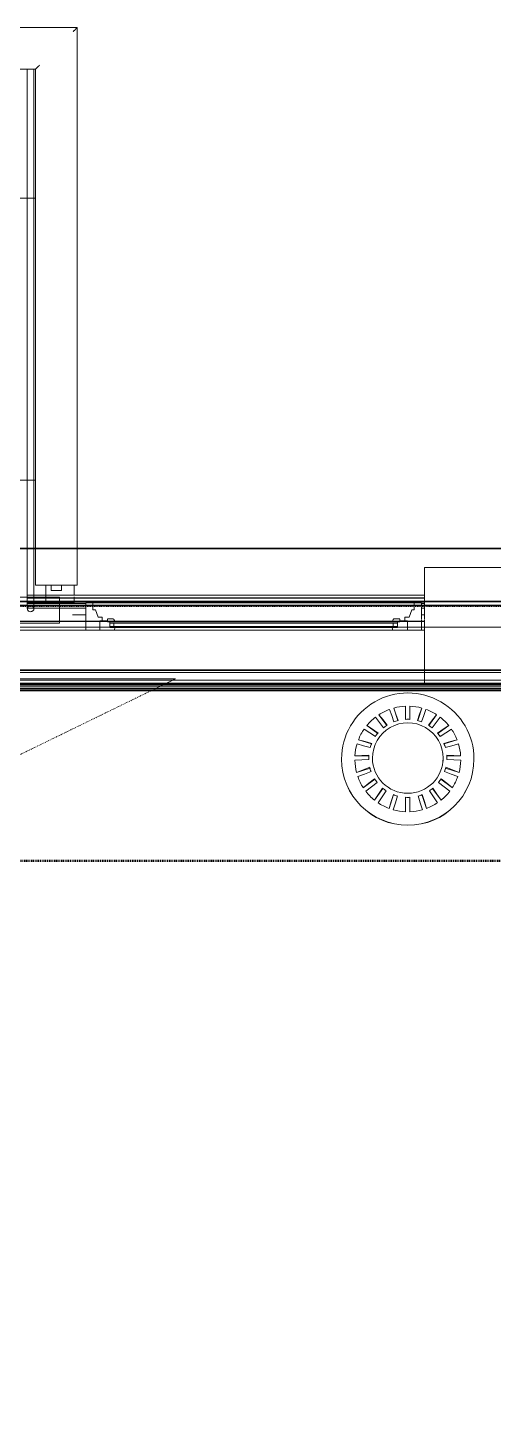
# Model space of a CAD drawing. Header units: inches. Extents: x -4235 to -464, y 9767 to 12269.
# Drawn here: x -3604.3 to -3551.5, y 12028.1 to 12184.2 of the extents above; entities that cross this region are included whole.
import ezdxf

# ---------------------------------------------------------------- set-up
doc = ezdxf.new("R2010")
doc.units = ezdxf.units.IN
doc.header["$MEASUREMENT"] = 0
doc.linetypes.add('Dash 1_16_', pattern=[0.125, 0.0625, -0.0625])
for name, color, linetype, lineweight in [('A-FLOR-1', 192, 'Continuous', 9), ('A-FLOR-HRAL', 11, 'Continuous', 9), ('A-FLOR-PATT-1', 9, 'Continuous', 9), ('A-GENM', 5, 'Continuous', 9), ('A-GLAZ-1', 151, 'Continuous', 9), ('A-GLAZ-2', 151, 'Continuous', 20), ('A-ROOF-1', 10, 'Dash 1_16_', 9), ('A-ROOF-2', 7, 'Dash 1_16_', 9), ('A-WALL-1', 113, 'Continuous', 9), ('C-PROP-LINE-1', 91, 'Dash 1_16_', 50), ('M-EQPM', 50, 'Continuous', 9)]:
    doc.layers.add(name, color=color, linetype=linetype, lineweight=lineweight)

# ---------------------------------------------------------------- blocks, each defined once
blk = doc.blocks.new('Basic Wall _ EXT - FIBER CEMENT - LARGE - ___-2505162-BACKGROUND - ROOF PLAN')
at = {"layer": 'A-WALL-1'}
for p, q in [((-3604.25, 12118.91), (-3604.31, 12118.91)), ((-3604.25, 12118.91), (-3604.31, 12118.91)), ((-3604.31, 12118.88), (-3604.25, 12118.88)), ((-3604.25, 12118.88), (-3604.31, 12118.88)), ((-3604.17, 12118.91), (-3604.25, 12118.91)), ((-3604.17, 12118.91), (-3604.25, 12118.91)), ((-3604.25, 12118.88), (-3604.17, 12118.88)), ((-3604.17, 12118.88), (-3604.25, 12118.88)), ((-3604.08, 12118.91), (-3604.17, 12118.91)), ((-3604.08, 12118.91), (-3604.17, 12118.91)), ((-3604.17, 12118.88), (-3604.08, 12118.88)), ((-3604.08, 12118.88), (-3604.17, 12118.88)), ((-3603.98, 12118.91), (-3604.08, 12118.91)), ((-3603.98, 12118.91), (-3604.08, 12118.91)), ((-3604.08, 12118.88), (-3603.98, 12118.88)), ((-3603.98, 12118.88), (-3604.08, 12118.88)), ((-3603.89, 12118.91), (-3603.98, 12118.91)), ((-3603.89, 12118.91), (-3603.98, 12118.91)), ((-3603.98, 12118.88), (-3603.89, 12118.88)), ((-3603.89, 12118.88), (-3603.98, 12118.88)), ((-3603.8, 12118.91), (-3603.88, 12118.91)), ((-3603.8, 12118.91), (-3603.88, 12118.91)), ((-3603.88, 12118.88), (-3603.8, 12118.88)), ((-3603.8, 12118.88), (-3603.88, 12118.88)), ((-3603.72, 12118.91), (-3603.79, 12118.91)), ((-3603.72, 12118.91), (-3603.79, 12118.91)), ((-3603.78, 12118.88), (-3603.72, 12118.88)), ((-3603.72, 12118.88), (-3603.78, 12118.88)), ((-3603.66, 12118.91), (-3603.72, 12118.91)), ((-3603.66, 12118.91), (-3603.72, 12118.91)), ((-3603.72, 12118.88), (-3603.66, 12118.88)), ((-3603.66, 12118.88), (-3603.72, 12118.88)), ((-3600.84, 12118.91), (-3603.61, 12118.91)), ((-3600.84, 12118.91), (-3603.61, 12118.91)), ((-3603.61, 12118.88), (-3600.84, 12118.88)), ((-3600.84, 12118.88), (-3603.61, 12118.88)), ((-3600.73, 12118.91), (-3600.82, 12118.91)), ((-3600.73, 12118.91), (-3600.82, 12118.91)), ((-3600.82, 12118.88), (-3600.73, 12118.88)), ((-3600.73, 12118.88), (-3600.82, 12118.88)), ((-3597.74, 12118.91), (-3600.73, 12118.91)), ((-3597.74, 12118.91), (-3600.73, 12118.91)), ((-3600.73, 12118.88), (-3597.74, 12118.88)), ((-3597.74, 12118.88), (-3600.73, 12118.88)), ((-3559.34, 12118.91), (-3559.71, 12118.91)), ((-3559.34, 12118.91), (-3559.71, 12118.91)), ((-3559.71, 12118.88), (-3559.34, 12118.88)), ((-3559.34, 12118.88), (-3559.71, 12118.88)), ((-3601.21, 12116.87), (-3606.28, 12116.87)), ((-3601.21, 12116.87), (-3606.28, 12116.87)), ((-3606.28, 12116.84), (-3601.2, 12116.84)), ((-3601.2, 12116.84), (-3606.28, 12116.84)), ((-3600.87, 12116.87), (-3601.17, 12116.87)), ((-3600.87, 12116.87), (-3601.17, 12116.87)), ((-3601.17, 12116.84), (-3600.86, 12116.84)), ((-3600.86, 12116.84), (-3601.17, 12116.84)), ((-3600.74, 12116.87), (-3600.84, 12116.87)), ((-3600.74, 12116.87), (-3600.84, 12116.87)), ((-3600.84, 12116.84), (-3600.74, 12116.84)), ((-3600.74, 12116.84), (-3600.84, 12116.84)), ((-3597.74, 12116.87), (-3600.74, 12116.87)), ((-3597.74, 12116.87), (-3600.74, 12116.87)), ((-3600.74, 12116.84), (-3597.74, 12116.84)), ((-3597.74, 12116.84), (-3600.74, 12116.84)), ((-3559.34, 12116.87), (-3559.71, 12116.87)), ((-3559.34, 12116.87), (-3559.71, 12116.87)), ((-3559.71, 12116.84), (-3559.34, 12116.84)), ((-3559.34, 12116.84), (-3559.71, 12116.84))]:
    blk.add_line(p, q, dxfattribs=at)
blk = doc.blocks.new('Basic Wall _ EXT - FIBER CEMENT - LARGE - ___-2162455-BACKGROUND - ROOF PLAN')
at = {"layer": 'A-WALL-1'}
for p, q in [((-3604.25, 12119.8), (-3604.31, 12119.8)), ((-3604.25, 12119.5), (-3604.31, 12119.5)), ((-3604.25, 12119.5), (-3604.31, 12119.5)), ((-3604.25, 12119.48), (-3604.31, 12119.48)), ((-3604.25, 12119.46), (-3604.31, 12119.46)), ((-3604.25, 12119.46), (-3604.31, 12119.46)), ((-3604.25, 12119.46), (-3604.31, 12119.46)), ((-3604.17, 12119.8), (-3604.25, 12119.8)), ((-3604.17, 12119.5), (-3604.25, 12119.5)), ((-3604.17, 12119.5), (-3604.25, 12119.5)), ((-3604.17, 12119.48), (-3604.25, 12119.48)), ((-3604.17, 12119.46), (-3604.25, 12119.46)), ((-3604.17, 12119.46), (-3604.25, 12119.46)), ((-3604.17, 12119.46), (-3604.25, 12119.46)), ((-3604.08, 12119.8), (-3604.17, 12119.8)), ((-3604.08, 12119.5), (-3604.17, 12119.5)), ((-3604.08, 12119.5), (-3604.17, 12119.5)), ((-3604.08, 12119.48), (-3604.17, 12119.48)), ((-3604.08, 12119.46), (-3604.17, 12119.46)), ((-3604.08, 12119.46), (-3604.17, 12119.46)), ((-3604.08, 12119.46), (-3604.17, 12119.46)), ((-3603.98, 12119.8), (-3604.08, 12119.8)), ((-3603.98, 12119.5), (-3604.08, 12119.5)), ((-3603.98, 12119.5), (-3604.08, 12119.5)), ((-3603.98, 12119.48), (-3604.08, 12119.48)), ((-3603.98, 12119.46), (-3604.08, 12119.46)), ((-3603.98, 12119.46), (-3604.08, 12119.46)), ((-3603.98, 12119.46), (-3604.08, 12119.46)), ((-3603.89, 12119.8), (-3603.98, 12119.8)), ((-3603.89, 12119.5), (-3603.96, 12119.5)), ((-3603.89, 12119.5), (-3603.96, 12119.5)), ((-3603.89, 12119.48), (-3603.95, 12119.48)), ((-3603.89, 12119.46), (-3603.95, 12119.46)), ((-3603.89, 12119.46), (-3603.95, 12119.46)), ((-3603.89, 12119.46), (-3603.95, 12119.46)), ((-3603.8, 12119.8), (-3603.88, 12119.8)), ((-3603.8, 12119.5), (-3603.88, 12119.5)), ((-3603.8, 12119.5), (-3603.88, 12119.5)), ((-3603.8, 12119.48), (-3603.88, 12119.48)), ((-3603.8, 12119.46), (-3603.88, 12119.46)), ((-3603.8, 12119.46), (-3603.88, 12119.46)), ((-3603.8, 12119.46), (-3603.88, 12119.46)), ((-3603.72, 12119.8), (-3603.79, 12119.8)), ((-3603.72, 12119.5), (-3603.79, 12119.5)), ((-3603.72, 12119.5), (-3603.79, 12119.5)), ((-3603.72, 12119.48), (-3603.79, 12119.48)), ((-3603.72, 12119.46), (-3603.79, 12119.46)), ((-3603.72, 12119.46), (-3603.79, 12119.46)), ((-3603.72, 12119.46), (-3603.79, 12119.46)), ((-3603.66, 12119.8), (-3603.72, 12119.8)), ((-3603.66, 12119.5), (-3603.72, 12119.5)), ((-3603.66, 12119.5), (-3603.72, 12119.5)), ((-3603.66, 12119.48), (-3603.72, 12119.48)), ((-3603.66, 12119.46), (-3603.72, 12119.46)), ((-3603.66, 12119.46), (-3603.72, 12119.46)), ((-3603.66, 12119.46), (-3603.72, 12119.46)), ((-3559.34, 12119.8), (-3603.61, 12119.8)), ((-3603.14, 12119.5), (-3603.61, 12119.5)), ((-3603.14, 12119.5), (-3603.61, 12119.5)), ((-3603.14, 12119.48), (-3603.61, 12119.48)), ((-3603.14, 12119.46), (-3603.61, 12119.46)), ((-3603.14, 12119.46), (-3603.61, 12119.46)), ((-3603.14, 12119.46), (-3603.61, 12119.46)), ((-3602.36, 12119.5), (-3603.12, 12119.5)), ((-3602.36, 12119.5), (-3603.12, 12119.5)), ((-3602.36, 12119.48), (-3603.11, 12119.48)), ((-3602.36, 12119.46), (-3603.11, 12119.46)), ((-3602.36, 12119.46), (-3603.11, 12119.46)), ((-3602.36, 12119.46), (-3603.11, 12119.46)), ((-3601.68, 12119.5), (-3602.34, 12119.5)), ((-3601.68, 12119.5), (-3602.34, 12119.5)), ((-3601.68, 12119.48), (-3602.33, 12119.48)), ((-3601.68, 12119.46), (-3602.33, 12119.46)), ((-3601.68, 12119.46), (-3602.33, 12119.46)), ((-3601.68, 12119.46), (-3602.33, 12119.46)), ((-3601.17, 12119.5), (-3601.67, 12119.5)), ((-3601.17, 12119.5), (-3601.67, 12119.5)), ((-3601.17, 12119.48), (-3601.67, 12119.48)), ((-3601.17, 12119.46), (-3601.66, 12119.46)), ((-3601.17, 12119.46), (-3601.66, 12119.46)), ((-3601.17, 12119.46), (-3601.66, 12119.46)), ((-3600.84, 12119.5), (-3601.16, 12119.5)), ((-3600.84, 12119.5), (-3601.16, 12119.5)), ((-3600.84, 12119.48), (-3601.16, 12119.48)), ((-3600.84, 12119.46), (-3601.15, 12119.46)), ((-3600.84, 12119.46), (-3601.15, 12119.46)), ((-3600.84, 12119.46), (-3601.15, 12119.46)), ((-3600.73, 12119.5), (-3600.84, 12119.5)), ((-3600.73, 12119.5), (-3600.84, 12119.5)), ((-3600.73, 12119.48), (-3600.84, 12119.48)), ((-3600.73, 12119.46), (-3600.84, 12119.46)), ((-3600.73, 12119.46), (-3600.84, 12119.46)), ((-3600.73, 12119.46), (-3600.84, 12119.46)), ((-3559.34, 12119.5), (-3600.73, 12119.5)), ((-3559.34, 12119.5), (-3600.73, 12119.5)), ((-3559.34, 12119.48), (-3600.73, 12119.48)), ((-3559.34, 12119.46), (-3600.73, 12119.46)), ((-3559.34, 12119.46), (-3600.73, 12119.46)), ((-3559.34, 12119.46), (-3600.73, 12119.46)), ((-3601.21, 12116.87), (-3606.28, 12116.87)), ((-3601.21, 12116.87), (-3606.28, 12116.87)), ((-3606.28, 12116.84), (-3601.2, 12116.84)), ((-3601.2, 12116.84), (-3606.28, 12116.84)), ((-3600.87, 12116.87), (-3601.17, 12116.87)), ((-3600.87, 12116.87), (-3601.17, 12116.87)), ((-3601.17, 12116.84), (-3600.86, 12116.84)), ((-3600.86, 12116.84), (-3601.17, 12116.84)), ((-3600.74, 12116.87), (-3600.84, 12116.87)), ((-3600.74, 12116.87), (-3600.84, 12116.87)), ((-3600.84, 12116.84), (-3600.74, 12116.84)), ((-3600.74, 12116.84), (-3600.84, 12116.84)), ((-3559.34, 12116.87), (-3600.74, 12116.87)), ((-3559.34, 12116.87), (-3600.74, 12116.87)), ((-3600.74, 12116.84), (-3559.34, 12116.84)), ((-3559.34, 12116.84), (-3600.74, 12116.84))]:
    blk.add_line(p, q, dxfattribs=at)
blk = doc.blocks.new('Basic Wall _ EXT - FIBER CEMENT - SMALL - ___-2145929-BACKGROUND - ROOF PLAN')
at = {"layer": 'A-WALL-1'}
for p, q in [((-2061.36, 12125.15), (-3867.29, 12125.15)), ((-2061.36, 12125.15), (-3867.29, 12125.15)), ((-3867.21, 12125.07), (-2061.44, 12125.07)), ((-2061.44, 12125.07), (-3867.21, 12125.07)), ((-2067.39, 12119.12), (-3861.25, 12119.12)), ((-2067.46, 12119.05), (-3861.19, 12119.05)), ((-2067.84, 12118.67), (-3860.81, 12118.67)), ((-2067.92, 12118.59), (-3860.73, 12118.59)), ((-2067.92, 12118.59), (-3860.73, 12118.59)), ((-2070.35, 12116.17), (-3858.3, 12116.17)), ((-2070.35, 12116.17), (-3858.3, 12116.17)), ((-2075.17, 12111.34), (-3853.48, 12111.34)), ((-2075.17, 12111.34), (-3853.48, 12111.34)), ((-2075.25, 12111.26), (-3853.4, 12111.26)), ((-2075.25, 12111.26), (-3853.4, 12111.26)), ((-3853.2, 12111.06), (-2075.45, 12111.06)), ((-2075.45, 12111.06), (-3853.2, 12111.06)), ((-3852.33, 12110.19), (-2076.32, 12110.19)), ((-2076.32, 12110.19), (-3852.33, 12110.19)), ((-2076.67, 12109.84), (-3851.97, 12109.84)), ((-2076.72, 12109.79), (-3851.93, 12109.79)), ((-2076.73, 12109.78), (-3851.92, 12109.78)), ((-2076.79, 12109.72), (-3851.85, 12109.72)), ((-2076.8, 12109.72), (-3851.85, 12109.72)), ((-2076.8, 12109.71), (-3851.85, 12109.71)), ((-2076.83, 12109.68), (-3851.82, 12109.68)), ((-2076.86, 12109.65), (-3851.78, 12109.65)), ((-3851.77, 12109.64), (-2076.87, 12109.64)), ((-3851.63, 12109.49), (-2077.02, 12109.49)), ((-2077.23, 12109.28), (-3851.42, 12109.28)), ((-2077.3, 12109.22), (-3851.35, 12109.22)), ((-2077.42, 12109.09), (-3851.22, 12109.09)), ((-2077.53, 12108.98), (-3851.11, 12108.98))]:
    blk.add_line(p, q, dxfattribs=at)
blk = doc.blocks.new('Window-Double_Hung-Andersen-400_Series-Tilt_Wash - DOUBLE HUNG - COTTAGE - 3RD FLOOR-V75-BACKGROUND - ROOF PLAN')
at = {"layer": 'A-GLAZ-1'}
for p, q in [((-16.29, 2.5), (-15.7, 2.5)), ((-16.29, 2.12), (-15.7, 2.12)), ((-15.82, 2.5), (-15.82, 2.12)), ((-15.7, 2.63), (15.7, 2.63)), ((-15.7, 2.5), (15.7, 2.5)), ((-15.7, 2.12), (15.7, 2.12)), ((-15.7, 2), (15.7, 2)), ((16.29, 2.5), (15.7, 2.5)), ((16.29, 2.12), (15.7, 2.12)), ((15.82, 2.5), (15.82, 2.14))]:
    blk.add_line(p, q, dxfattribs=at)
at = {"layer": 'A-GLAZ-2'}
for p, q in [((19.01, 4.81), (-19.01, 4.81)), ((-19.01, 4.81), (-19.01, 4.56)), ((-18.2, 4.81), (-18.2, 4.56)), ((18.2, 4.81), (18.2, 4.56)), ((19.01, 4.56), (19.01, 4.81)), ((-19.01, 3.44), (-20.51, 3.44)), ((-19.01, 4.34), (-19.01, 4.28)), ((-19.01, 4.22), (-19.01, 4.17)), ((-19.01, 4.16), (-19.01, 4.11)), ((-19.01, 4.11), (-19.01, 3)), ((-18.2, 4.34), (-18.2, 4.28)), ((-18.2, 4.22), (-18.2, 4.17)), ((-18.2, 4.16), (-18.2, 4.11)), ((-18.2, 4.11), (-18.2, 4)), ((-18.2, 4), (-17.92, 4)), ((-17.92, 4), (-17.61, 3.19)), ((-17.61, 3.19), (-17.14, 3.19)), ((-17.14, 3.19), (-17.14, 3)), ((17.61, 3.19), (17.14, 3.19)), ((17.14, 3.17), (17.14, 3)), ((17.92, 4), (17.61, 3.19)), ((18.2, 4), (17.92, 4)), ((18.2, 4.33), (18.2, 4.28)), ((18.2, 4.22), (18.2, 4.17)), ((18.2, 4.11), (18.2, 4)), ((19.01, 4.28), (19.01, 4.33)), ((19.01, 4.17), (19.01, 4.21)), ((19.01, 3), (19.01, 4.11)), ((19.01, 3.44), (19.39, 3.44)), ((-19.01, 2.95), (-19.01, 2.9)), ((-19.01, 2.89), (-19.01, 2.72)), ((-19.01, 2.69), (-19.01, 2.01)), ((-19.01, 2.01), (-19.01, 1.69)), ((-17.42, 2.75), (-16.57, 2.75)), ((-17.42, 2.69), (-17.42, 2.01)), ((-17.42, 2.01), (-17.42, 1.69)), ((-17.14, 2.95), (-17.14, 2.9)), ((-17.14, 2.89), (-17.14, 2.75)), ((-15.86, 2.97), (-16.57, 2.97)), ((-16.57, 2.9), (-16.57, 2.95)), ((-16.57, 2.72), (-16.57, 2.89)), ((-16.57, 2.63), (-16.57, 2.69)), ((-15.7, 2.63), (-16.57, 2.63)), ((-16.29, 2.63), (-16.29, 2.01)), ((-15.7, 2), (-16.29, 2)), ((-15.85, 2.95), (-15.82, 2.9)), ((-15.82, 2.89), (-15.74, 2.72)), ((-15.78, 1.69), (-15.7, 2)), ((-15.73, 2.69), (-15.7, 2.63)), ((15.73, 2.69), (15.7, 2.63)), ((15.7, 2.63), (16.57, 2.63)), ((15.7, 2), (16.29, 2)), ((15.74, 1.82), (15.7, 2)), ((15.82, 2.89), (15.74, 2.72)), ((15.78, 1.69), (15.75, 1.82)), ((15.84, 2.94), (15.82, 2.9)), ((15.86, 2.97), (16.57, 2.97)), ((16.29, 2.63), (16.29, 2.01)), ((16.57, 2.9), (16.57, 2.94)), ((16.57, 2.72), (16.57, 2.89)), ((17.42, 2.75), (16.57, 2.75)), ((16.57, 2.63), (16.57, 2.69)), ((17.14, 2.94), (17.14, 2.9)), ((17.14, 2.89), (17.14, 2.75)), ((17.42, 2.69), (17.42, 2.01)), ((17.42, 2.01), (17.42, 1.86)), ((17.42, 1.85), (17.42, 1.69)), ((19.01, 2.72), (19.01, 2.89)), ((19.01, 2.01), (19.01, 2.69)), ((19.01, 1.9), (19.01, 2.01)), ((19.01, 1.69), (19.01, 1.89))]:
    blk.add_line(p, q, dxfattribs=at)
blk = doc.blocks.new('Family1 - SCUPPER - east_west-V153-BACKGROUND - ROOF PLAN')
at = {"layer": 'A-GENM'}
for p, q in [((-5, 4.44), (5, 4.44)), ((-5, 4.27), (-5, 4.33)), ((-5, 3.96), (-5, 4.26)), ((-5, 3.09), (-5, 3.96)), ((5, 4.33), (5, 4.27)), ((5, 4.26), (5, 3.96)), ((5, 3.96), (5, 3.09)), ((-5, 2.89), (-5, 3.09)), ((-5, 2.81), (-5, 2.89)), ((-5, -2.01), (-5, 2.81)), ((5, 3.09), (5, 2.89)), ((5, 2.89), (5, 2.81)), ((5, 2.81), (5, -2.01)), ((-5, -2.89), (-5, -2.01)), ((-5, -2.94), (-5, -2.9)), ((-5, -4.11), (-5, -3)), ((5, -2.01), (5, -2.89)), ((5, -3), (5, -4.11)), ((-5, -4.27), (-5, -4.17)), ((-5, -4.33), (-5, -4.28)), ((-5, -4.39), (-5, -4.34)), ((-5, -4.97), (-5, -4.56)), ((5, -4.17), (5, -4.27)), ((5, -4.28), (5, -4.33)), ((5, -4.34), (5, -4.39)), ((5, -4.56), (5, -4.97)), ((-5, -8.81), (-5, -4.97)), ((5, -4.97), (5, -8.81)), ((5, -8.81), (-5, -8.81))]:
    blk.add_line(p, q, dxfattribs=at)
blk = doc.blocks.new('Railing - Baluster_01-V162-BACKGROUND - ROOF PLAN')
at = {"layer": 'A-FLOR-HRAL'}
for p, q in [((-0.59, 1.18), (0.59, 1.18)), ((-0.59, 0.59), (-0.59, 1.18)), ((0.59, 1.18), (0.59, 0.59))]:
    blk.add_line(p, q, dxfattribs=at)
blk = doc.blocks.new('Railing - Railing-2700290-BACKGROUND - ROOF PLAN')
at = {"layer": 'A-FLOR-HRAL'}
for p, q in [((-3598.7, 12184.2), (-3712.75, 12184.2)), ((-3712.75, 12184.2), (-3712.75, 12125.15)), ((-3598.7, 12125.15), (-3598.7, 12184.2)), ((-3708.02, 12179.48), (-3603.42, 12179.48)), ((-3708.02, 12125.15), (-3708.02, 12179.48)), ((-3603.42, 12179.48), (-3603.42, 12125.15)), ((-3712.75, 12125.15), (-3712.75, 12125.07)), ((-3712.75, 12125.07), (-3712.75, 12120.95)), ((-3708.02, 12125.07), (-3708.02, 12125.15)), ((-3708.02, 12120.95), (-3708.02, 12125.07)), ((-3603.42, 12125.15), (-3603.42, 12125.07)), ((-3603.42, 12125.07), (-3603.42, 12120.95)), ((-3598.7, 12125.07), (-3598.7, 12125.15)), ((-3598.7, 12120.95), (-3598.7, 12125.07)), ((-3712.28, 12120.95), (-3712.75, 12120.95)), ((-3708.5, 12120.95), (-3712.28, 12120.95)), ((-3708.02, 12120.95), (-3708.5, 12120.95)), ((-3602.95, 12120.95), (-3603.42, 12120.95)), ((-3599.17, 12120.95), (-3602.95, 12120.95)), ((-3598.7, 12120.95), (-3599.17, 12120.95))]:
    blk.add_line(p, q, dxfattribs=at)
for points, knots in [([(-3712.75, 12184.2), (-3712.75, 12184.2), (-3712.74, 12184.19), (-3712.71, 12184.17), (-3712.69, 12184.14), (-3712.66, 12184.11), (-3712.63, 12184.08), (-3712.6, 12184.06), (-3712.56, 12184.02), (-3712.52, 12183.97), (-3712.49, 12183.94), (-3712.45, 12183.9), (-3712.38, 12183.83), (-3712.32, 12183.77), (-3712.28, 12183.73)], [0, 0, 0, 0, 0.166667, 0.25, 0.333333, 0.416667, 0.458333, 0.5, 0.583333, 0.666667, 0.708333, 0.75, 0.833333, 1, 1, 1, 1]), ([(-3598.7, 12184.2), (-3598.7, 12184.2), (-3598.71, 12184.19), (-3598.73, 12184.17), (-3598.76, 12184.14), (-3598.79, 12184.11), (-3598.82, 12184.08), (-3598.84, 12184.06), (-3598.88, 12184.02), (-3598.93, 12183.97), (-3598.96, 12183.94), (-3599, 12183.9), (-3599.07, 12183.83), (-3599.13, 12183.77), (-3599.17, 12183.73)], [0, 0, 0, 0, 0.166667, 0.25, 0.333333, 0.416667, 0.458333, 0.5, 0.583333, 0.666667, 0.708333, 0.75, 0.833333, 1, 1, 1, 1]), ([(-3708.5, 12179.95), (-3708.45, 12179.91), (-3708.39, 12179.85), (-3708.32, 12179.77), (-3708.27, 12179.72), (-3708.23, 12179.69), (-3708.2, 12179.65), (-3708.17, 12179.62), (-3708.14, 12179.59), (-3708.12, 12179.57), (-3708.09, 12179.54), (-3708.06, 12179.51), (-3708.03, 12179.49), (-3708.02, 12179.48), (-3708.02, 12179.48)], [0, 0, 0, 0, 0.166667, 0.25, 0.333333, 0.375, 0.416667, 0.5, 0.541667, 0.583333, 0.666667, 0.75, 0.833333, 1, 1, 1, 1]), ([(-3602.95, 12179.95), (-3602.99, 12179.91), (-3603.05, 12179.85), (-3603.13, 12179.77), (-3603.18, 12179.72), (-3603.21, 12179.69), (-3603.25, 12179.65), (-3603.28, 12179.62), (-3603.31, 12179.59), (-3603.33, 12179.57), (-3603.36, 12179.54), (-3603.39, 12179.51), (-3603.42, 12179.49), (-3603.42, 12179.48), (-3603.42, 12179.48)], [0, 0, 0, 0, 0.166667, 0.25, 0.333333, 0.375, 0.416667, 0.5, 0.541667, 0.583333, 0.666667, 0.75, 0.833333, 1, 1, 1, 1])]:
    blk.add_open_spline(points, degree=3, knots=knots, dxfattribs=at)
at = {"rotation": 180}
blk.add_blockref('Railing - Baluster_01-V162-BACKGROUND - ROOF PLAN', (-3601.06, 12121.54), dxfattribs=at)
blk = doc.blocks.new('Walls 71 - Walls 1-2571845-BACKGROUND - ROOF PLAN')
at = {"layer": 'A-WALL-1'}
for p, q in [((-3604.36, 12179.48), (-3604.36, 12125.15)), ((-3603.61, 12125.15), (-3603.61, 12179.48)), ((-3604.36, 12125.15), (-3604.36, 12125.07)), ((-3604.36, 12125.07), (-3604.36, 12119.58)), ((-3603.61, 12125.07), (-3603.61, 12125.15)), ((-3603.61, 12119.58), (-3603.61, 12125.07)), ((-3607.23, 12119.58), (-3607.23, 12119.12)), ((-3604.36, 12119.58), (-3607.23, 12119.58)), ((-3607.23, 12119.58), (-3605.61, 12119.58)), ((-3607.23, 12119.12), (-3607.23, 12118.71)), ((-3607.23, 12118.55), (-3607.23, 12118.5)), ((-3605.61, 12119.58), (-3601.17, 12119.58)), ((-3604.36, 12119.58), (-3604.36, 12119.12)), ((-3604.36, 12119.12), (-3604.36, 12118.71)), ((-3604.36, 12118.55), (-3604.36, 12118.5)), ((-3604.25, 12119.58), (-3604.31, 12119.58)), ((-3604.17, 12119.58), (-3604.25, 12119.58)), ((-3604.08, 12119.58), (-3604.17, 12119.58)), ((-3603.98, 12119.58), (-3604.08, 12119.58)), ((-3603.89, 12119.58), (-3603.98, 12119.58)), ((-3603.79, 12119.58), (-3603.88, 12119.58)), ((-3603.72, 12119.58), (-3603.79, 12119.58)), ((-3603.66, 12119.58), (-3603.71, 12119.58)), ((-3603.61, 12119.12), (-3603.61, 12119.58)), ((-3603.61, 12118.71), (-3603.61, 12119.12)), ((-3603.61, 12118.5), (-3603.61, 12118.55)), ((-3600.73, 12119.58), (-3603.6, 12119.58)), ((-3601.17, 12119.58), (-3600.73, 12119.58)), ((-3600.73, 12119.12), (-3600.73, 12119.58)), ((-3600.73, 12118.71), (-3600.73, 12119.12)), ((-3600.73, 12118.5), (-3600.73, 12118.55)), ((-3607.23, 12118.49), (-3607.23, 12118.43)), ((-3607.23, 12118.43), (-3607.23, 12118.32)), ((-3607.23, 12118.31), (-3607.23, 12118.27)), ((-3607.23, 12118.26), (-3607.23, 12117.15)), ((-3607.23, 12117.1), (-3607.23, 12117.05)), ((-3607.23, 12117.04), (-3607.23, 12116.64)), ((-3604.36, 12118.49), (-3604.36, 12118.43)), ((-3604.36, 12118.43), (-3604.36, 12118.32)), ((-3603.61, 12118.43), (-3603.61, 12118.49)), ((-3603.61, 12118.32), (-3603.61, 12118.43)), ((-3600.73, 12118.43), (-3600.73, 12118.49)), ((-3600.73, 12118.32), (-3600.73, 12118.43)), ((-3600.73, 12118.27), (-3600.73, 12118.31)), ((-3600.73, 12117.15), (-3600.73, 12118.26)), ((-3600.73, 12117.05), (-3600.73, 12117.1)), ((-3600.73, 12116.64), (-3600.73, 12117.04)), ((-3600.73, 12116.64), (-3607.23, 12116.64)), ((-3607.23, 12116.64), (-3607.12, 12116.64)), ((-3607.12, 12116.64), (-3606.8, 12116.64)), ((-3606.8, 12116.64), (-3606.28, 12116.64)), ((-3606.28, 12116.64), (-3603.98, 12116.64)), ((-3603.98, 12116.64), (-3602.36, 12116.64)), ((-3602.36, 12116.64), (-3601.68, 12116.64)), ((-3601.68, 12116.64), (-3601.17, 12116.64)), ((-3601.17, 12116.64), (-3600.84, 12116.64)), ((-3600.84, 12116.64), (-3600.73, 12116.64))]:
    blk.add_line(p, q, dxfattribs=at)
for start_param, end_param in [(2.120607, 2.356194), (1.832596, 2.069883), (1.696161, 1.832596), (1.308997, 1.445432), (1.071709, 1.308997), (0.785398, 1.020922), (3.173858, 3.403392), (2.639825, 2.820003), (3.403392, 3.665191), (3.665191, 3.926991), (2.401253, 2.608415), (3.926991, 4.18879), (4.18879, 4.712389), (4.712389, 4.974188), (4.974188, 5.235988), (5.235988, 5.759587), (0.533178, 0.740265), (5.759587, 6.021386), (6.021386, 6.25092)]:
    blk.add_ellipse((-3603.98, 12118.27), major_axis=(0.375, 0), ratio=0.86769, start_param=start_param, end_param=end_param, dxfattribs=at)
blk = doc.blocks.new('22142613 - Roof Drains - Type A - 15_ Strainer - 8_ Drain-2082947-BACKGROUND - ROOF PLAN')
at = {"layer": 'M-EQPM'}
for p, q in [((-2370.53, 12105.04), (-2371.42, 12106.26)), ((-2369.27, 12105.59), (-2369.73, 12107.01)), ((-2366.57, 12107.01), (-2367.03, 12105.59)), ((-2364.88, 12106.26), (-2365.77, 12105.04)), ((-2371.56, 12104.13), (-2372.8, 12105.02)), ((-2363.5, 12105.02), (-2364.73, 12104.13)), ((-2372.26, 12102.94), (-2373.74, 12103.41)), ((-2362.56, 12103.41), (-2364.03, 12102.94)), ((-2372.57, 12101.59), (-2374.14, 12101.59)), ((-2362.16, 12101.59), (-2363.73, 12101.59)), ((-2375.65, 12101.23), (-2375.65, 12101.21)), ((-2372.43, 12100.21), (-2373.95, 12099.71)), ((-2372.15, 12101.21), (-2372.15, 12100.99)), ((-2364.15, 12100.99), (-2364.15, 12101.21)), ((-2362.34, 12099.71), (-2363.86, 12100.21)), ((-2360.65, 12101.21), (-2360.65, 12101.23)), ((-2371.88, 12098.94), (-2373.19, 12097.98)), ((-2363.1, 12097.98), (-2364.42, 12098.94)), ((-2370.96, 12097.9), (-2371.92, 12096.57)), ((-2369.76, 12097.19), (-2370.27, 12095.62)), ((-2366.03, 12095.62), (-2366.54, 12097.19)), ((-2364.37, 12096.57), (-2365.34, 12097.9))]:
    blk.add_line(p, q, dxfattribs=at)
at = {"layer": 'M-EQPM', "flags": 128}
for points in [[(-2371.42, 12106.26), (-2370.95, 12105.66), (-2370.49, 12105.07)], [(-2369.72, 12105.45), (-2369.96, 12106.16), (-2370.21, 12106.86)], [(-2369.73, 12107.01), (-2369.49, 12106.31), (-2369.24, 12105.6)], [(-2368.4, 12105.73), (-2368.4, 12106.48), (-2368.4, 12107.22)], [(-2367.9, 12107.22), (-2367.9, 12106.48), (-2367.9, 12105.73)], [(-2367.05, 12105.6), (-2366.81, 12106.31), (-2366.57, 12107.01)], [(-2366.09, 12106.86), (-2366.33, 12106.16), (-2366.58, 12105.45)], [(-2365.81, 12105.07), (-2365.34, 12105.66), (-2364.88, 12106.26)], [(-2371.82, 12103.78), (-2372.46, 12104.2), (-2373.1, 12104.62)], [(-2372.8, 12105.02), (-2372.16, 12104.6), (-2371.52, 12104.18)], [(-2370.9, 12104.78), (-2371.36, 12105.37), (-2371.82, 12105.97)], [(-2364.47, 12105.97), (-2364.94, 12105.37), (-2365.4, 12104.78)], [(-2364.78, 12104.18), (-2364.14, 12104.6), (-2363.5, 12105.02)], [(-2363.2, 12104.62), (-2363.84, 12104.2), (-2364.48, 12103.78)], [(-2372.4, 12102.54), (-2373.15, 12102.74), (-2373.9, 12102.94)], [(-2373.74, 12103.41), (-2372.99, 12103.21), (-2372.24, 12103.01)], [(-2364.06, 12103.01), (-2363.31, 12103.21), (-2362.56, 12103.41)], [(-2362.4, 12102.94), (-2363.15, 12102.74), (-2363.9, 12102.54)], [(-2374.14, 12101.59), (-2373.35, 12101.63), (-2372.56, 12101.67)], [(-2363.74, 12101.67), (-2362.95, 12101.63), (-2362.16, 12101.59)], [(-2372.57, 12101.17), (-2373.36, 12101.13), (-2374.15, 12101.09)], [(-2373.95, 12099.71), (-2373.2, 12100), (-2372.45, 12100.29)], [(-2372.31, 12099.81), (-2373.06, 12099.52), (-2373.81, 12099.24)], [(-2362.49, 12099.24), (-2363.24, 12099.52), (-2363.99, 12099.81)], [(-2363.84, 12100.29), (-2363.09, 12100), (-2362.34, 12099.71)], [(-2362.15, 12101.09), (-2362.94, 12101.13), (-2363.73, 12101.17)], [(-2373.19, 12097.98), (-2372.56, 12098.49), (-2371.92, 12098.99)], [(-2371.63, 12098.58), (-2372.27, 12098.08), (-2372.91, 12097.57)], [(-2363.39, 12097.57), (-2364.03, 12098.08), (-2364.67, 12098.58)], [(-2364.38, 12098.99), (-2363.74, 12098.49), (-2363.1, 12097.98)], [(-2371.92, 12096.57), (-2371.46, 12097.25), (-2371, 12097.93)], [(-2370.6, 12097.63), (-2371.06, 12096.95), (-2371.52, 12096.27)], [(-2370.27, 12095.62), (-2370.03, 12096.41), (-2369.78, 12097.2)], [(-2369.31, 12097.04), (-2369.55, 12096.25), (-2369.8, 12095.46)], [(-2368.4, 12095.23), (-2368.4, 12096.06), (-2368.4, 12096.89)], [(-2367.9, 12096.89), (-2367.9, 12096.06), (-2367.9, 12095.23)], [(-2366.5, 12095.46), (-2366.74, 12096.25), (-2366.99, 12097.04)], [(-2366.51, 12097.2), (-2366.27, 12096.41), (-2366.03, 12095.62)], [(-2364.77, 12096.27), (-2365.24, 12096.95), (-2365.7, 12097.63)], [(-2365.3, 12097.93), (-2364.84, 12097.25), (-2364.37, 12096.57)]]:
    blk.add_lwpolyline(points, dxfattribs=at)
at = {"layer": 'M-EQPM'}
for centre, major_axis, start_param, end_param in [((-2368.15, 12101.23), (7.5, 0), 0, 3.141593), ((-2368.15, 12101.23), (6, 0), 1.921009, 2.146732), ((-2368.15, 12101.23), (6, 0), 1.612475, 1.83765), ((-2368.15, 12101.23), (6, 0), 1.303943, 1.529118), ((-2368.15, 12101.23), (6, 0), 0.994861, 1.220584), ((-2368.15, 12101.23), (6, 0), 2.540227, 2.768432), ((-2368.15, 12101.23), (6, 0), 2.230094, 2.456861), ((-2368.15, 12101.34), (4, 0), 0, 3.141593), ((-2368.15, 12101.31), (4.43, 0), 2.128072, 2.241119), ((-2368.15, 12101.31), (4.43, 0), 1.820803, 1.933842), ((-2368.15, 12101.31), (4.43, 0), 1.514279, 1.627314), ((-2368.15, 12101.31), (4.43, 0), 1.207751, 1.32079), ((-2368.15, 12101.31), (4.43, 0), 0.900473, 1.013521), ((-2368.15, 12101.23), (6, 0), 0.684732, 0.911499), ((-2368.15, 12101.23), (6, 0), 0.373161, 0.601365), ((-2368.15, 12101.23), (6, 0), 2.851802, 3.081699), ((-2368.15, 12101.31), (4.43, 0), 2.747406, 2.860472), ((-2368.15, 12101.31), (4.43, 0), 2.43676, 2.549818), ((-2368.15, 12101.31), (4.43, 0), 0.591774, 0.704832), ((-2368.15, 12101.31), (4.43, 0), 0.28112, 0.394187), ((-2368.15, 12101.23), (6, 0), 0.059893, 0.289791), ((-2368.15, 12101.31), (4.43, 0), 3.060354, 3.141593), ((-2368.15, 12101.31), (4.43, 0), 0, 0.081239), ((-2368.15, 12101.23), (7.5, 0), 3.141593, 6.283185), ((-2368.15, 12101.21), (7.5, 0), 3.141593, 6.283185), ((-2368.15, 12101.23), (6, 0), 3.16507, 3.39675), ((-2368.15, 12101.31), (4.43, 0), 3.141593, 3.173424), ((-2368.15, 12101.31), (4.43, 0), 3.375724, 3.488791), ((-2368.15, 12101.34), (4, 0), 3.141593, 6.283185), ((-2368.15, 12101.31), (4.43, 0), 5.935987, 6.049054), ((-2368.15, 12101.31), (4.43, 0), 6.251354, 6.283185), ((-2368.15, 12101.23), (6, 0), 6.028028, 6.259707), ((-2368.15, 12101.23), (6, 0), 3.48012, 3.713498), ((-2368.15, 12101.31), (4.43, 0), 3.693397, 3.806455), ((-2368.15, 12101.31), (4.43, 0), 5.618323, 5.731381), ((-2368.15, 12101.23), (6, 0), 5.71128, 5.944658), ((-2368.15, 12101.23), (6, 0), 3.796864, 4.031687), ((-2368.15, 12101.31), (4.43, 0), 4.013027, 4.126075), ((-2368.15, 12101.31), (4.43, 0), 4.334077, 4.447116), ((-2368.15, 12101.31), (4.43, 0), 4.655871, 4.768907), ((-2368.15, 12101.31), (4.43, 0), 4.977662, 5.090701), ((-2368.15, 12101.31), (4.43, 0), 5.298703, 5.411751), ((-2368.15, 12101.23), (6, 0), 5.393091, 5.627914), ((-2368.15, 12101.23), (6, 0), 4.11505, 4.350924), ((-2368.15, 12101.23), (6, 0), 4.434283, 4.67071), ((-2368.15, 12101.23), (6, 0), 4.754068, 4.990495), ((-2368.15, 12101.23), (6, 0), 5.073854, 5.309728)]:
    blk.add_ellipse(centre, major_axis=major_axis, ratio=0.999788, start_param=start_param, end_param=end_param, dxfattribs=at)
blk = doc.blocks.new('Family - ___-2835860-BACKGROUND - ROOF PLAN')
at = {"layer": 'C-PROP-LINE-1'}
blk.add_line((-2636.92, 12118.59), (-3860.72, 12118.59), dxfattribs=at)
blk = doc.blocks.new('Family - ___-2835903-BACKGROUND - ROOF PLAN')
at = {"layer": 'C-PROP-LINE-1'}
blk.add_line((-2096.82, 12089.69), (-3831.82, 12089.69), dxfattribs=at)
blk = doc.blocks.new('Family - ___-2835932-BACKGROUND - ROOF PLAN')
at = {"layer": 'C-PROP-LINE-1'}
blk.add_line((-2067.92, 12118.59), (-3860.72, 12118.59), dxfattribs=at)

msp = doc.modelspace()

# ---------------------------------------------------------------- hatches: boundary and pattern name
at = {"layer": 'A-FLOR-PATT-1'}
h = msp.add_hatch(dxfattribs=at)
h.set_pattern_fill('FP_34', color=256, style=0, pattern_type=2)
h.set_pattern_definition([(270, (-4374.259, 11076.839), (4, 2e-16), []), (0, (-4374.259, 11076.839), (8, 8), [4, -28]), (0, (-4370.259, 11060.839), (8, 8), [4, -28])])
h.paths.add_polyline_path([(-3668.5, 12118.95), (-3599.06, 12118.95), (-3599.06, 12120.95), (-3600.47, 12120.95), (-3600.47, 12120.36), (-3601.65, 12120.36), (-3601.65, 12120.95), (-3603.42, 12120.95), (-3603.46, 12179.48), (-3708.02, 12179.48), (-3708.04, 12120.95), (-3712.39, 12120.95), (-3712.39, 12118.96), (-3674.72, 12118.95)], flags=0)

# ---------------------------------------------------------------- linework, layer by layer
at = {"layer": 'A-FLOR-1'}
for p, q in [((-3599.06, 12119.79), (-3599.06, 12120.95)), ((-3604.31, 12118.95), (-3604.25, 12118.95)), ((-3604.25, 12118.95), (-3604.17, 12118.95)), ((-3604.17, 12118.95), (-3604.08, 12118.95)), ((-3604.08, 12118.95), (-3603.98, 12118.95)), ((-3603.98, 12118.95), (-3603.89, 12118.95)), ((-3603.88, 12118.95), (-3603.8, 12118.95)), ((-3603.79, 12118.95), (-3603.72, 12118.95)), ((-3603.72, 12118.95), (-3603.66, 12118.95)), ((-3603.61, 12118.95), (-3600.84, 12118.95)), ((-3600.82, 12118.95), (-3599.06, 12118.95)), ((-3599.06, 12119.5), (-3599.06, 12119.63)), ((-3599.06, 12118.95), (-3599.06, 12119.46))]:
    msp.add_line(p, q, dxfattribs=at)
at = {"layer": 'A-ROOF-1'}
for p, q in [((-3559.34, 12115.84), (-3852.47, 12115.84)), ((-3589.78, 12109.25), (-3589.84, 12109.22)), ((-3589.69, 12109.29), (-3589.76, 12109.26)), ((-3589.6, 12109.34), (-3589.68, 12109.3)), ((-3589.36, 12109.45), (-3589.59, 12109.34)), ((-3589.15, 12109.56), (-3589.21, 12109.53)), ((-3589.06, 12109.6), (-3589.14, 12109.56)), ((-3588.83, 12109.71), (-3588.89, 12109.68)), ((-3588.72, 12109.76), (-3588.81, 12109.72)), ((-3588.49, 12109.88), (-3588.69, 12109.78)), ((-3587.55, 12110.34), (-3588.47, 12109.89))]:
    msp.add_line(p, q, dxfattribs=at)
at = {"layer": 'A-ROOF-2'}
msp.add_line((-3589.86, 12109.21), (-3851.35, 11981.63), dxfattribs=at)
at = {"layer": 'A-WALL-1'}
for p, q in [((-2067.92, 12118.59), (-3860.73, 12118.59)), ((-3559.34, 12118.54), (-3559.34, 12118.5)), ((-3603.69, 12118.34), (-3604.31, 12118.34)), ((-3597.74, 12118.34), (-3603.61, 12118.34)), ((-3597.74, 12118.49), (-3597.74, 12118.43)), ((-3597.74, 12118.37), (-3597.74, 12118.32)), ((-3597.74, 12118.31), (-3597.74, 12118.27)), ((-3597.74, 12118.26), (-3597.74, 12117.15)), ((-3597.74, 12117.1), (-3597.74, 12117.05)), ((-3597.74, 12117.04), (-3597.74, 12116.87)), ((-3559.71, 12118.43), (-3559.71, 12118.48)), ((-3559.71, 12118.32), (-3559.71, 12118.37)), ((-3559.34, 12118.34), (-3559.71, 12118.34)), ((-3559.71, 12117.15), (-3559.71, 12118.26)), ((-3559.71, 12116.87), (-3559.71, 12117.04)), ((-3559.34, 12118.49), (-3559.34, 12118.43)), ((-3559.34, 12118.42), (-3559.34, 12118.32)), ((-3559.34, 12118.26), (-3559.34, 12117.15)), ((-3559.34, 12117.04), (-3559.34, 12109.89)), ((-3852.47, 12115.84), (-3559.34, 12115.84)), ((-3597.74, 12116.84), (-3597.74, 12115.84)), ((-3559.71, 12116.05), (-3559.71, 12116.84)), ((-3559.71, 12115.84), (-3559.71, 12116.04)), ((-3587.55, 12110.34), (-3852.47, 12110.34)), ((-2076.8, 12109.71), (-3851.85, 12109.71)), ((-3588.81, 12109.72), (-3588.72, 12109.76)), ((-3588.69, 12109.78), (-3588.49, 12109.88)), ((-3588.47, 12109.89), (-3587.55, 12110.34)), ((-3559.34, 12109.88), (-3559.34, 12109.82))]:
    msp.add_line(p, q, dxfattribs=at)

# ---------------------------------------------------------------- block references
at = {"layer": 'A-FLOR-HRAL'}
msp.add_blockref('Railing - Railing-2700290-BACKGROUND - ROOF PLAN', (0, 0), dxfattribs=at)
at = {"layer": 'A-GENM', "rotation": 180}
msp.add_blockref('Family1 - SCUPPER - east_west-V153-BACKGROUND - ROOF PLAN', (-3554.34, 12114.15), dxfattribs=at)
at = {"layer": 'A-GLAZ-1'}
msp.add_blockref('Window-Double_Hung-Andersen-400_Series-Tilt_Wash - DOUBLE HUNG - COTTAGE - 3RD FLOOR-V75-BACKGROUND - ROOF PLAN', (-3578.72, 12114.15), dxfattribs=at)
at = {"layer": 'A-WALL-1'}
for name in ['Walls 71 - Walls 1-2571845-BACKGROUND - ROOF PLAN', 'Basic Wall _ EXT - FIBER CEMENT - SMALL - ___-2145929-BACKGROUND - ROOF PLAN', 'Basic Wall _ EXT - FIBER CEMENT - LARGE - ___-2162455-BACKGROUND - ROOF PLAN', 'Basic Wall _ EXT - FIBER CEMENT - LARGE - ___-2505162-BACKGROUND - ROOF PLAN']:
    msp.add_blockref(name, (0, 0), dxfattribs=at)
at = {"layer": 'C-PROP-LINE-1'}
for name in ['Family - ___-2835860-BACKGROUND - ROOF PLAN', 'Family - ___-2835932-BACKGROUND - ROOF PLAN', 'Family - ___-2835903-BACKGROUND - ROOF PLAN']:
    msp.add_blockref(name, (0, 0), dxfattribs=at)
at = {"layer": 'M-EQPM'}
msp.add_blockref('22142613 - Roof Drains - Type A - 15_ Strainer - 8_ Drain-2082947-BACKGROUND - ROOF PLAN', (-1193.1, 0), dxfattribs=at)

doc.saveas('drawing.dxf')
